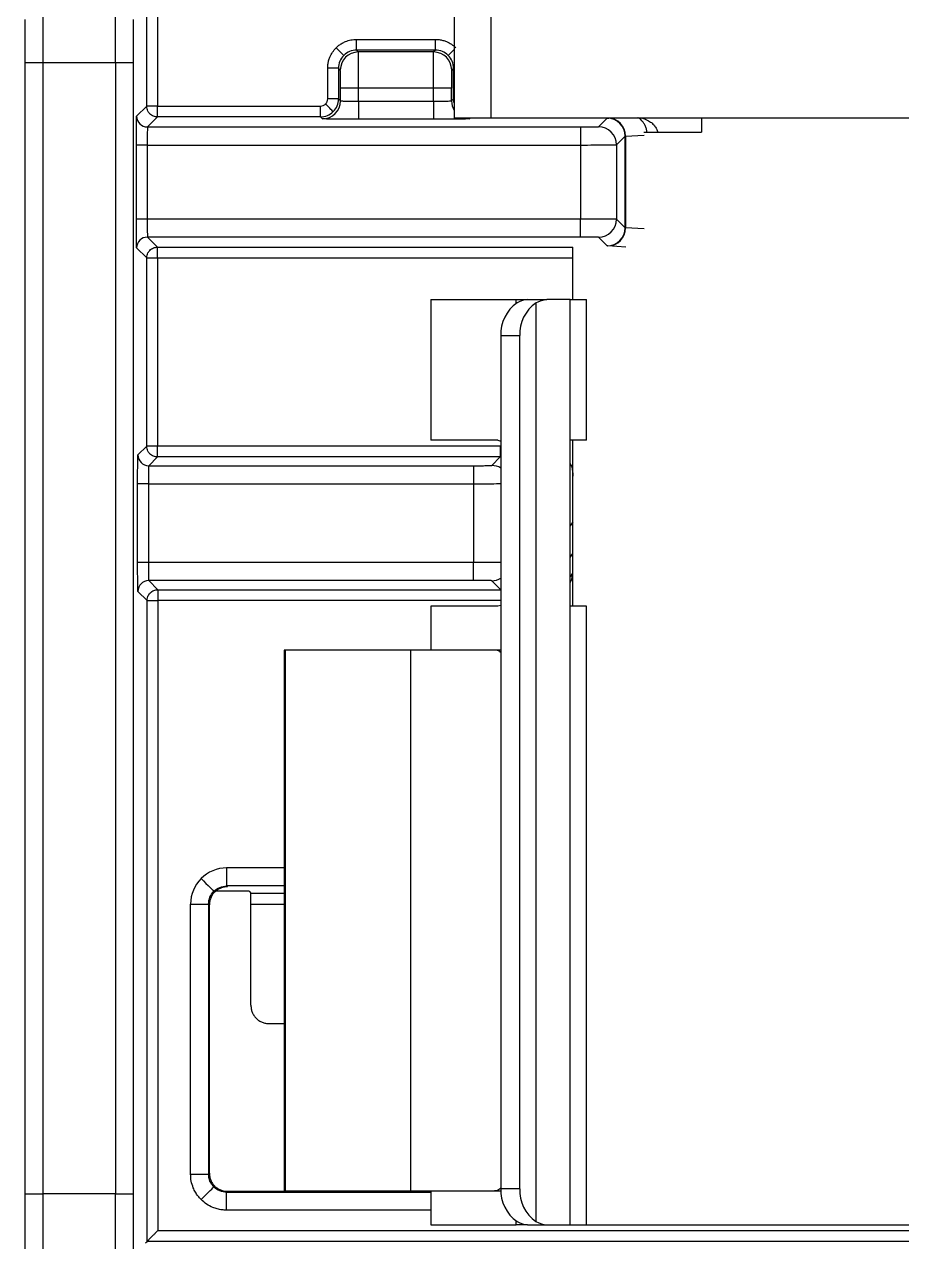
# Model space of a CAD drawing. Header units: inches. Extents: x 897.4 to 914.4, y -8.5 to 2.5.
# Drawn here: x 902.423 to 902.902, y 0.314 to 0.979 of the extents above; entities that cross this region are included whole.
import ezdxf

# ---------------------------------------------------------------- set-up
doc = ezdxf.new("R2010")
doc.units = ezdxf.units.IN
doc.header["$LTSCALE"] = 4
doc.header["$MEASUREMENT"] = 0
doc.layers.get('0').update_dxf_attribs({"linetype": 'CONTINUOUS'})

msp = doc.modelspace()

# ---------------------------------------------------------------- linework, layer by layer
for p, q in [((902.65785, 1.31767), (902.65785, 0.92767)), ((902.67793, 0.92767), (902.67793, 1.31767)), ((902.48988, 0.93421), (902.48988, 1.12766)), ((902.49579, 1.12766), (902.49579, 0.93421)), ((902.60447, 0.96474), (902.60447, 0.97065)), ((902.60447, 0.97065), (902.64758, 0.97065)), ((902.64758, 0.96474), (902.64758, 0.97065)), ((902.60546, 0.96376), (902.60447, 0.96474)), ((902.64758, 0.96474), (902.60447, 0.96474)), ((902.6466, 0.96376), (902.60546, 0.96376)), ((902.64758, 0.96474), (902.6466, 0.96376)), ((902.42361, 0.34037), (902.42361, 0.95801)), ((902.42361, 0.95801), (902.43345, 0.95801)), ((902.43345, 0.34037), (902.43345, 0.95801)), ((902.43345, 0.95801), (902.47284, 0.95801)), ((902.47284, 0.95801), (902.47284, 0.34037)), ((902.47284, 0.95801), (902.48268, 0.95801)), ((902.48268, 0.34037), (902.48268, 0.95801)), ((902.59463, 0.9549), (902.58873, 0.9549)), ((902.58873, 0.93814), (902.58873, 0.9549)), ((902.59463, 0.9549), (902.59463, 0.93814)), ((902.59561, 0.95392), (902.59463, 0.9549)), ((902.65742, 0.9549), (902.65644, 0.95392)), ((902.65742, 0.93814), (902.65742, 0.9549)), ((902.65742, 0.9549), (902.65785, 0.9549)), ((902.5957, 0.93708), (902.5957, 0.94408)), ((902.60554, 0.94408), (902.5957, 0.94408)), ((902.60554, 0.93691), (902.60554, 0.94408)), ((902.64651, 0.94408), (902.60554, 0.94408)), ((902.64651, 0.93691), (902.64651, 0.94408)), ((902.65636, 0.94408), (902.64651, 0.94408)), ((902.65636, 0.93708), (902.65636, 0.94408)), ((902.59463, 0.93814), (902.58873, 0.93814)), ((902.59463, 0.93814), (902.5957, 0.93708)), ((902.65636, 0.93708), (902.65742, 0.93814)), ((902.65742, 0.93814), (902.65785, 0.93814)), ((902.4844, 0.92872), (902.48988, 0.93421)), ((902.49579, 0.93421), (902.48988, 0.93421)), ((902.49579, 0.9283), (902.49579, 0.93421)), ((902.49579, 0.93421), (902.58479, 0.93421)), ((902.58479, 0.9283), (902.58479, 0.93421)), ((902.60554, 0.93691), (902.60554, 0.92706)), ((902.60554, 0.93691), (902.64651, 0.93691)), ((902.64651, 0.93691), (902.64651, 0.92706)), ((902.49579, 0.9283), (902.4903, 0.92282)), ((902.58479, 0.9283), (902.49579, 0.9283)), ((902.58586, 0.92723), (902.58479, 0.9283)), ((902.64651, 0.92706), (902.60554, 0.92706)), ((902.67793, 0.92767), (902.65785, 0.92767)), ((902.66663, 0.92767), (902.6662, 0.92723)), ((903.10277, 0.92767), (902.67793, 0.92767)), ((902.73665, 0.9229), (902.74134, 0.9276)), ((902.74167, 0.92763), (902.74225, 0.92767)), ((902.79291, 0.92767), (902.79291, 0.91991)), ((902.4903, 0.92282), (902.7268, 0.92282)), ((902.7268, 0.92282), (902.7268, 0.91297)), ((902.74649, 0.91306), (902.75118, 0.91775)), ((902.75118, 0.86774), (902.75118, 0.91775)), ((902.7514, 0.91779), (902.76156, 0.91838)), ((902.7514, 0.91779), (902.7514, 0.8677)), ((902.76144, 0.91991), (902.79291, 0.91991)), ((902.48426, 0.87252), (902.48426, 0.91297)), ((902.49016, 0.91297), (902.48426, 0.91297)), ((902.49016, 0.91297), (902.49016, 0.87252)), ((902.49016, 0.91297), (902.7268, 0.91297)), ((902.7268, 0.91297), (902.7268, 0.87252)), ((902.74649, 0.91306), (902.74649, 0.87243)), ((902.49016, 0.87252), (902.48426, 0.87252)), ((902.7268, 0.87252), (902.49016, 0.87252)), ((902.7268, 0.86267), (902.7268, 0.87252)), ((902.75118, 0.86774), (902.74649, 0.87243)), ((902.76156, 0.86711), (902.7514, 0.8677)), ((902.7268, 0.86267), (902.4903, 0.86267)), ((902.4903, 0.86267), (902.49579, 0.85719)), ((902.74134, 0.85789), (902.73665, 0.86259)), ((902.75162, 0.85728), (902.74167, 0.85786)), ((902.48988, 0.85128), (902.4844, 0.85677)), ((902.48988, 0.74858), (902.48988, 0.85128)), ((902.48988, 0.85128), (902.49579, 0.85128)), ((902.49579, 0.85128), (902.49579, 0.85719)), ((902.49579, 0.85719), (902.72263, 0.85719)), ((902.49579, 0.85128), (902.49579, 0.74858)), ((902.49579, 0.85128), (902.72263, 0.85128)), ((902.72263, 0.82857), (902.72263, 0.85728)), ((902.6451, 0.82857), (902.6451, 0.7518)), ((902.6451, 0.82857), (902.69164, 0.82857)), ((902.69164, 0.82857), (902.69784, 0.82857)), ((902.69164, 0.82647), (902.69164, 0.82857)), ((902.69784, 0.82857), (902.70838, 0.82857)), ((902.70248, 0.82679), (902.70248, 0.32523)), ((902.72111, 0.82857), (902.70838, 0.82857)), ((902.72111, 0.32345), (902.72111, 0.82857)), ((902.72111, 0.82857), (902.73011, 0.82857)), ((902.73011, 0.7518), (902.73011, 0.82857)), ((902.68327, 0.80889), (902.69361, 0.80889)), ((902.68327, 0.80889), (902.68327, 0.34314)), ((902.69361, 0.34314), (902.69361, 0.80889)), ((902.68161, 0.7518), (902.6451, 0.7518)), ((902.68161, 0.7518), (902.68327, 0.75122)), ((902.73011, 0.7518), (902.72111, 0.7518)), ((902.72263, 0.73211), (902.72263, 0.7518)), ((902.48508, 0.74378), (902.48988, 0.74858)), ((902.49579, 0.74858), (902.48988, 0.74858)), ((902.49579, 0.74267), (902.49579, 0.74858)), ((902.68299, 0.74858), (902.49579, 0.74858)), ((902.68299, 0.74858), (902.68299, 0.74267)), ((902.49579, 0.74267), (902.49099, 0.73787)), ((902.49099, 0.73787), (902.66844, 0.73787)), ((902.68299, 0.74267), (902.49579, 0.74267)), ((902.66844, 0.73787), (902.66844, 0.72803)), ((902.67828, 0.73796), (902.68299, 0.74267)), ((902.72263, 0.68093), (902.72263, 0.73211)), ((902.48495, 0.68502), (902.48495, 0.72803)), ((902.49085, 0.72803), (902.48495, 0.72803)), ((902.49085, 0.72803), (902.49085, 0.68502)), ((902.49085, 0.72803), (902.66844, 0.72803)), ((902.66844, 0.72803), (902.66844, 0.68502)), ((902.72263, 0.70718), (902.72111, 0.70501)), ((902.49085, 0.68502), (902.48495, 0.68502)), ((902.66844, 0.68502), (902.49085, 0.68502)), ((902.66844, 0.67518), (902.66844, 0.68502)), ((902.72111, 0.68785), (902.72263, 0.69002)), ((902.72111, 0.6877), (902.72263, 0.68987)), ((902.72241, 0.67927), (902.72111, 0.67741)), ((902.72263, 0.66125), (902.72263, 0.68093)), ((902.66844, 0.67518), (902.49099, 0.67518)), ((902.49099, 0.67518), (902.49601, 0.67016)), ((902.68313, 0.67024), (902.67828, 0.67509)), ((902.4901, 0.66425), (902.48508, 0.66927)), ((902.49601, 0.67016), (902.49601, 0.66425)), ((902.49601, 0.67016), (902.68327, 0.67016)), ((902.68327, 0.67024), (902.68313, 0.67024)), ((902.4901, 0.31435), (902.4901, 0.66425)), ((902.4901, 0.66425), (902.49601, 0.66425)), ((902.49601, 0.66425), (902.49601, 0.32025)), ((902.68327, 0.66425), (902.49601, 0.66425)), ((902.6451, 0.66125), (902.6451, 0.63723)), ((902.68161, 0.66125), (902.6451, 0.66125)), ((902.68327, 0.66163), (902.68161, 0.66125)), ((902.73011, 0.66125), (902.72111, 0.66125)), ((902.73011, 0.32345), (902.73011, 0.66125)), ((902.56494, 0.63723), (902.56494, 0.34196)), ((902.56554, 0.63723), (902.56494, 0.63723)), ((902.56554, 0.63723), (902.56554, 0.34196)), ((902.63387, 0.63723), (902.56554, 0.63723)), ((902.63387, 0.63723), (902.63387, 0.34196)), ((902.67976, 0.63723), (902.63387, 0.63723)), ((902.68327, 0.63723), (902.67976, 0.63723)), ((902.53354, 0.51825), (902.53354, 0.50841)), ((902.56494, 0.51825), (902.53354, 0.51825)), ((902.54579, 0.50549), (902.52763, 0.50549)), ((902.53354, 0.50841), (902.53397, 0.50798)), ((902.56494, 0.50841), (902.53354, 0.50841)), ((902.53397, 0.50798), (902.53354, 0.50798)), ((902.54579, 0.50549), (902.54678, 0.50449)), ((902.51386, 0.3511), (902.51386, 0.49857)), ((902.51386, 0.49857), (902.5237, 0.49857)), ((902.5237, 0.49857), (902.5237, 0.3511)), ((902.52413, 0.49814), (902.5237, 0.49857)), ((902.54678, 0.50449), (902.56494, 0.50449)), ((902.52413, 0.35153), (902.52413, 0.49814)), ((902.54681, 0.44333), (902.54684, 0.49833)), ((902.56494, 0.49833), (902.54684, 0.49833)), ((902.55664, 0.43328), (902.56494, 0.43328)), ((902.51386, 0.3511), (902.5237, 0.3511)), ((902.5237, 0.3511), (902.52413, 0.35153)), ((902.42361, 0.34037), (902.43345, 0.34037)), ((902.47284, 0.34037), (902.43345, 0.34037)), ((902.47284, 0.34037), (902.48268, 0.34037)), ((902.53397, 0.34169), (902.53354, 0.34125)), ((902.53354, 0.33141), (902.53354, 0.34125)), ((902.53354, 0.34125), (902.6451, 0.34125)), ((902.6451, 0.34169), (902.53397, 0.34169)), ((902.56494, 0.34196), (902.56554, 0.34196)), ((902.56554, 0.34196), (902.63387, 0.34196)), ((902.63387, 0.34196), (902.67976, 0.34196)), ((902.6451, 0.34196), (902.6451, 0.32345)), ((902.67976, 0.34196), (902.6833, 0.34196)), ((902.69361, 0.34314), (902.68327, 0.34314)), ((902.6451, 0.33141), (902.53354, 0.33141)), ((902.49601, 0.32025), (903.29178, 0.32025)), ((902.6451, 0.32345), (902.69164, 0.32345)), ((902.69164, 0.32345), (902.69164, 0.32555)), ((902.69784, 0.32345), (902.69164, 0.32345)), ((902.69784, 0.32345), (902.70838, 0.32345)), ((902.70838, 0.32345), (902.72111, 0.32345)), ((902.72111, 0.32345), (902.73011, 0.32345)), ((902.73011, 0.32345), (903.05767, 0.32345)), ((902.48928, 0.31353), (902.4901, 0.31435)), ((903.29768, 0.31435), (902.4901, 0.31435))]:
    msp.add_line(p, q)
at = {"flags": 128}
for points in [[(902.59751, 0.96186), (902.59743, 0.96195), (902.59718, 0.96219), (902.59679, 0.96258), (902.59627, 0.9631), (902.59564, 0.96373), (902.59493, 0.96445), (902.59415, 0.96523), (902.59334, 0.96603)], [(902.65454, 0.96186), (902.65463, 0.96195), (902.65487, 0.96219), (902.65526, 0.96258), (902.65578, 0.9631), (902.65641, 0.96373), (902.65713, 0.96445), (902.65785, 0.96517)], [(902.59175, 0.93118), (902.59166, 0.93127), (902.59142, 0.93152), (902.59103, 0.9319), (902.59051, 0.93242), (902.58988, 0.93305), (902.58916, 0.93377), (902.58838, 0.93455), (902.58757, 0.93536)], [(902.66332, 0.92767), (902.66428, 0.92742), (902.6662, 0.92723)], [(902.51962, 0.51248), (902.52097, 0.51114), (902.52227, 0.50984), (902.52346, 0.50864), (902.52451, 0.50759), (902.52538, 0.50673), (902.52603, 0.50608), (902.52643, 0.50567), (902.52658, 0.50553)], [(902.51962, 0.33718), (902.52097, 0.33853), (902.52227, 0.33982), (902.52346, 0.34102), (902.52451, 0.34207), (902.52538, 0.34293), (902.52603, 0.34358), (902.52643, 0.34399), (902.52658, 0.34414)]]:
    msp.add_lwpolyline(points, dxfattribs=at)
for centre, radius, start, end in [((902.60546, 0.95392), 0.00984, 90.00458, 179.99521), ((902.6466, 0.95392), 0.00984, 0.00501, 89.99521), ((902.58586, 0.93708), 0.00984, 270.00479, 359.99499), ((902.6662, 0.93708), 0.00984, 180.00405, 211.9546), ((902.4903, 0.92872), 0.00591, 180.00436, 269.99493), ((902.74134, 0.91775), 0.00984, 0.00565, 89.99456), ((902.7416, 0.91783), 0.0098, 359.77101, 89.59411), ((902.73665, 0.91306), 0.00984, 0.00549, 89.99409), ((902.73665, 0.87243), 0.00984, 270.00556, 359.99487), ((902.74134, 0.86774), 0.00984, 270.00458, 359.99521), ((902.7416, 0.86766), 0.0098, 270.40553, 0.22935), ((902.4903, 0.85677), 0.00591, 90.00507, 179.99564), ((902.70387, 0.80983), 0.02062, 124.64085, 182.61416), ((902.71421, 0.80983), 0.02062, 124.64113, 182.61408), ((902.49099, 0.74378), 0.00591, 180.00537, 269.99463), ((902.67828, 0.72811), 0.00984, 59.52676, 89.99321), ((902.49099, 0.66927), 0.00591, 90.00394, 179.99464), ((902.67828, 0.68493), 0.00984, 270.00198, 300.47492), ((902.70387, 0.3422), 0.02062, 177.38539, 235.35959), ((902.7142, 0.3422), 0.02062, 177.38548, 235.35931)]:
    msp.add_arc(centre, radius, start, end)
msp.add_ellipse((902.54678, 0.49859), major_axis=(0, 0.00591), ratio=0.008727, start_param=4.668756, end_param=6.274459)
for points in [[(902.43345, 0.95801), (902.43345, 0.96716), (902.43344, 0.97631), (902.43341, 0.98492)], [(902.47284, 0.95801), (902.47285, 0.96716), (902.47286, 0.97631), (902.47287, 0.98492)], [(902.48268, 0.95801), (902.48268, 0.96602), (902.48269, 0.97402), (902.48271, 0.98155)], [(902.60447, 0.96474), (902.6019, 0.96474), (902.59934, 0.96368), (902.59751, 0.96186)], [(902.65454, 0.96186), (902.65272, 0.96368), (902.65016, 0.96474), (902.64758, 0.96474)], [(902.59751, 0.96186), (902.59569, 0.96004), (902.59463, 0.95748), (902.59463, 0.9549)], [(902.65742, 0.9549), (902.65742, 0.95748), (902.65636, 0.96004), (902.65454, 0.96186)], [(902.59175, 0.93118), (902.59358, 0.93302), (902.59463, 0.93555), (902.59463, 0.93814)], [(902.58479, 0.9283), (902.58738, 0.9283), (902.58992, 0.92935), (902.59175, 0.93118)], [(902.75118, 0.91775), (902.75119, 0.91777), (902.75126, 0.91778), (902.7514, 0.91779)], [(902.7514, 0.8677), (902.75126, 0.86771), (902.75119, 0.86772), (902.75118, 0.86774)], [(902.69784, 0.82857), (902.69612, 0.82857), (902.69415, 0.82798), (902.69215, 0.82679)], [(902.70248, 0.82679), (902.70448, 0.82797), (902.7065, 0.82857), (902.70838, 0.82857)], [(902.51962, 0.51248), (902.51596, 0.50882), (902.51386, 0.50375), (902.51386, 0.49857)], [(902.53354, 0.51825), (902.52836, 0.51825), (902.52329, 0.51615), (902.51962, 0.51248)], [(902.5237, 0.49857), (902.5237, 0.50116), (902.52475, 0.50369), (902.52658, 0.50553)], [(902.52658, 0.50553), (902.52842, 0.50736), (902.53095, 0.50841), (902.53354, 0.50841)], [(902.52658, 0.34414), (902.52475, 0.34597), (902.5237, 0.3485), (902.5237, 0.3511)], [(902.53354, 0.34125), (902.53095, 0.34125), (902.52842, 0.3423), (902.52658, 0.34414)], [(902.69215, 0.32523), (902.69415, 0.32405), (902.69612, 0.32345), (902.69784, 0.32345)], [(902.70248, 0.32523), (902.70448, 0.32405), (902.7065, 0.32345), (902.70838, 0.32345)]]:
    msp.add_open_spline(points, degree=3)
for points, knots in [([(902.42361, 0.95801), (902.42361, 0.95962), (902.42361, 0.96282), (902.4236, 0.9676), (902.4236, 0.97232), (902.42359, 0.97699), (902.42358, 0.98003), (902.42357, 0.98155)], [0, 0, 0, 0, 0.200982, 0.400492, 0.599507, 0.799017, 1, 1, 1, 1]), ([(902.59334, 0.96603), (902.59384, 0.9665), (902.59485, 0.96743), (902.59658, 0.96857), (902.59873, 0.96963), (902.60138, 0.97048), (902.60344, 0.97059), (902.60447, 0.97065)], [0, 0, 0, 0, 0.1665538, 0.332327, 0.5001878, 0.7493631, 1, 1, 1, 1]), ([(902.64758, 0.97065), (902.64827, 0.97062), (902.64964, 0.97057), (902.65166, 0.97015), (902.65394, 0.96938), (902.65641, 0.9681), (902.65794, 0.96673), (902.65872, 0.96603)], [0, 0, 0, 0, 0.166559, 0.332336, 0.500198, 0.749371, 1, 1, 1, 1]), ([(902.58873, 0.9549), (902.58875, 0.95558), (902.5888, 0.95695), (902.58922, 0.95898), (902.58999, 0.96126), (902.59127, 0.96373), (902.59265, 0.96526), (902.59334, 0.96603)], [0, 0, 0, 0, 0.166559, 0.332336, 0.500198, 0.749371, 1, 1, 1, 1]), ([(902.60554, 0.94408), (902.60554, 0.94921), (902.60553, 0.95429), (902.6055, 0.96157), (902.60548, 0.96371), (902.60546, 0.96376)], [0, 0, 0, 0, 0.5, 0.5, 1, 1, 1, 1]), ([(902.64651, 0.94408), (902.64653, 0.9492), (902.64654, 0.95429), (902.64657, 0.96157), (902.64659, 0.96371), (902.6466, 0.96376)], [0, 0, 0, 0, 0.5, 0.5, 1, 1, 1, 1]), ([(902.5957, 0.94408), (902.5957, 0.94473), (902.5957, 0.94601), (902.59569, 0.94785), (902.59568, 0.94954), (902.59567, 0.95105), (902.59566, 0.95233), (902.59565, 0.95323), (902.59563, 0.95381), (902.59562, 0.95388), (902.59561, 0.95392)], [0, 0, 0, 0, 0.12697, 0.249353, 0.372143, 0.500287, 0.628647, 0.76, 0.879277, 1, 1, 1, 1]), ([(902.65644, 0.95392), (902.65644, 0.95388), (902.65642, 0.9538), (902.65641, 0.95323), (902.65639, 0.9523), (902.65638, 0.95105), (902.65637, 0.9495), (902.65636, 0.94776), (902.65636, 0.94593), (902.65636, 0.94469), (902.65636, 0.94408)], [0, 0, 0, 0, 0.126975, 0.249362, 0.372154, 0.500299, 0.628658, 0.760008, 0.879281, 1, 1, 1, 1]), ([(902.58757, 0.93536), (902.58791, 0.93576), (902.58858, 0.93657), (902.58868, 0.93762), (902.58873, 0.93814)], [0, 0, 0, 0, 0.499995, 1, 1, 1, 1]), ([(902.65742, 0.93814), (902.65744, 0.93749), (902.65747, 0.93657), (902.65776, 0.9357), (902.65785, 0.93544)], [0, 0, 0, 0, 0.703669, 1, 1, 1, 1]), ([(902.49579, 0.9283), (902.49569, 0.9283), (902.49551, 0.9283), (902.49515, 0.92833), (902.49451, 0.92842), (902.49319, 0.92879), (902.49168, 0.9298), (902.49023, 0.93171), (902.49001, 0.93326), (902.48988, 0.93421)], [0, 0, 0, 0, 0.0326707, 0.0576054, 0.1171349, 0.2411405, 0.5008426, 0.6945001, 1, 1, 1, 1]), ([(902.58479, 0.93421), (902.58531, 0.93425), (902.58636, 0.93435), (902.58717, 0.93502), (902.58757, 0.93536)], [0, 0, 0, 0, 0.500005, 1, 1, 1, 1]), ([(902.5957, 0.93708), (902.59574, 0.93707), (902.59582, 0.93704), (902.59637, 0.93701), (902.59717, 0.93699), (902.59818, 0.93697), (902.59934, 0.93695), (902.60058, 0.93693), (902.60185, 0.93692), (902.60312, 0.93691), (902.60435, 0.93691), (902.60515, 0.93691), (902.60554, 0.93691)], [0, 0, 0, 0, 0.12418, 0.242991, 0.356431, 0.464499, 0.567193, 0.664511, 0.756452, 0.843015, 0.924198, 1, 1, 1, 1]), ([(902.64651, 0.93691), (902.64718, 0.93691), (902.64858, 0.93691), (902.6507, 0.93692), (902.6528, 0.93695), (902.65465, 0.93698), (902.65605, 0.93702), (902.65625, 0.93706), (902.65636, 0.93708)], [0, 0, 0, 0, 0.129436, 0.273791, 0.433046, 0.607181, 0.796174, 1, 1, 1, 1]), ([(902.48426, 0.91297), (902.48426, 0.91363), (902.48426, 0.91493), (902.48426, 0.91687), (902.48427, 0.92014), (902.48429, 0.92346), (902.48432, 0.92618), (902.48434, 0.92762), (902.48437, 0.92854), (902.48439, 0.92866), (902.4844, 0.92872)], [0, 0, 0, 0, 0.07974, 0.159515, 0.240566, 0.49938, 0.627973, 0.759565, 0.879058, 1, 1, 1, 1]), ([(902.60554, 0.92706), (902.60473, 0.92706), (902.60309, 0.92706), (902.60067, 0.92707), (902.59785, 0.92708), (902.59472, 0.92709), (902.59161, 0.92711), (902.58903, 0.92714), (902.58723, 0.92717), (902.58608, 0.9272), (902.58593, 0.92722), (902.58586, 0.92723)], [0, 0, 0, 0, 0.079631, 0.159298, 0.240238, 0.368653, 0.500062, 0.62848, 0.759892, 0.879223, 1, 1, 1, 1]), ([(902.6662, 0.92723), (902.66616, 0.92723), (902.66609, 0.92721), (902.66559, 0.92719), (902.66467, 0.92717), (902.66303, 0.92714), (902.66049, 0.92711), (902.65736, 0.92709), (902.65388, 0.92708), (902.65022, 0.92707), (902.64775, 0.92706), (902.64651, 0.92706)], [0, 0, 0, 0, 0.079634, 0.159304, 0.240247, 0.368664, 0.500074, 0.628491, 0.759901, 0.879227, 1, 1, 1, 1]), ([(902.74134, 0.9276), (902.74136, 0.9276), (902.7414, 0.92761), (902.74158, 0.92763), (902.74167, 0.92763)], [0, 0, 0, 0, 0.5, 1, 1, 1, 1]), ([(902.76311, 0.91991), (902.7631, 0.92007), (902.76304, 0.9209), (902.76264, 0.92232), (902.76192, 0.92408), (902.76051, 0.92618), (902.75916, 0.92751), (902.75815, 0.92775), (902.75807, 0.92777)], [0, 0, 0, 0, 0.034014, 0.178652, 0.342676, 0.530685, 0.960687, 1, 1, 1, 1]), ([(902.76058, 0.92767), (902.76212, 0.92708), (902.76435, 0.92624), (902.76677, 0.92411), (902.76802, 0.92237), (902.76874, 0.92093), (902.76884, 0.92008), (902.76886, 0.91991)], [0, 0, 0, 0, 0.439878, 0.637134, 0.809249, 0.961021, 1, 1, 1, 1]), ([(902.4903, 0.92282), (902.49028, 0.92279), (902.49026, 0.92172), (902.49021, 0.91808), (902.49019, 0.91554), (902.49016, 0.91297)], [0, 0, 0, 0, 0.5, 0.5, 1, 1, 1, 1]), ([(902.7268, 0.92282), (902.72746, 0.92282), (902.72873, 0.92282), (902.73058, 0.92282), (902.73227, 0.92283), (902.73378, 0.92284), (902.73506, 0.92285), (902.73596, 0.92287), (902.73654, 0.92288), (902.73661, 0.9229), (902.73665, 0.9229)], [0, 0, 0, 0, 0.12697, 0.249353, 0.372143, 0.500287, 0.628647, 0.76, 0.879277, 1, 1, 1, 1]), ([(902.7268, 0.91297), (902.73194, 0.91297), (902.73702, 0.91298), (902.7443, 0.91301), (902.74644, 0.91304), (902.74649, 0.91306)], [0, 0, 0, 0, 0.5, 0.5, 1, 1, 1, 1]), ([(902.4844, 0.85677), (902.48439, 0.8568), (902.48438, 0.85685), (902.48436, 0.85726), (902.48433, 0.85832), (902.4843, 0.86053), (902.48428, 0.86384), (902.48427, 0.86662), (902.48426, 0.86955), (902.48426, 0.87152), (902.48426, 0.87252)], [0, 0, 0, 0, 0.079743, 0.159521, 0.240575, 0.499392, 0.627985, 0.759573, 0.879062, 1, 1, 1, 1]), ([(902.49016, 0.87252), (902.49019, 0.86995), (902.49021, 0.86741), (902.49026, 0.86377), (902.49028, 0.8627), (902.4903, 0.86267)], [0, 0, 0, 0, 0.5, 0.5, 1, 1, 1, 1]), ([(902.74649, 0.87243), (902.74644, 0.87245), (902.7443, 0.87247), (902.73702, 0.87251), (902.73194, 0.87252), (902.7268, 0.87252)], [0, 0, 0, 0, 0.5, 0.5, 1, 1, 1, 1]), ([(902.73665, 0.86259), (902.73661, 0.86259), (902.73653, 0.86261), (902.73596, 0.86262), (902.73503, 0.86264), (902.73378, 0.86265), (902.73223, 0.86266), (902.73049, 0.86267), (902.72865, 0.86267), (902.72742, 0.86267), (902.7268, 0.86267)], [0, 0, 0, 0, 0.126975, 0.249362, 0.372154, 0.500299, 0.628658, 0.760008, 0.879281, 1, 1, 1, 1]), ([(902.74167, 0.85786), (902.74158, 0.85786), (902.7414, 0.85787), (902.74136, 0.85789), (902.74134, 0.85789)], [0, 0, 0, 0, 0.5, 1, 1, 1, 1]), ([(902.48988, 0.85128), (902.48992, 0.8518), (902.48999, 0.85275), (902.49048, 0.85396), (902.49103, 0.85483), (902.49196, 0.85588), (902.4932, 0.85669), (902.49451, 0.85707), (902.49514, 0.85716), (902.4955, 0.85718), (902.49568, 0.85719), (902.49579, 0.85719)], [0, 0, 0, 0, 0.167515, 0.306819, 0.417844, 0.500535, 0.759523, 0.883187, 0.942553, 0.965773, 1, 1, 1, 1]), ([(902.49579, 0.74267), (902.49569, 0.74267), (902.49551, 0.74267), (902.49515, 0.7427), (902.49451, 0.74279), (902.49319, 0.74317), (902.49168, 0.74417), (902.49023, 0.74608), (902.49001, 0.74763), (902.48988, 0.74858)], [0, 0, 0, 0, 0.032671, 0.057605, 0.117135, 0.241141, 0.500843, 0.6945, 1, 1, 1, 1]), ([(902.48495, 0.72803), (902.48495, 0.72868), (902.48495, 0.72999), (902.48495, 0.73193), (902.48496, 0.7352), (902.48498, 0.73851), (902.48501, 0.74123), (902.48503, 0.74268), (902.48506, 0.7436), (902.48507, 0.74372), (902.48508, 0.74378)], [0, 0, 0, 0, 0.0797399, 0.1595151, 0.2405663, 0.49938, 0.6279733, 0.7595647, 0.8790578, 1, 1, 1, 1]), ([(902.49099, 0.73787), (902.49097, 0.73785), (902.49094, 0.73678), (902.4909, 0.73314), (902.49087, 0.73059), (902.49085, 0.72803)], [0, 0, 0, 0, 0.5, 0.5, 1, 1, 1, 1]), ([(902.66844, 0.73787), (902.66909, 0.73787), (902.67037, 0.73787), (902.67221, 0.73788), (902.6739, 0.73789), (902.67541, 0.7379), (902.67669, 0.73791), (902.67759, 0.73793), (902.67817, 0.73794), (902.67824, 0.73795), (902.67828, 0.73796)], [0, 0, 0, 0, 0.1269704, 0.2493532, 0.372143, 0.5002867, 0.6286471, 0.7600002, 0.8792768, 1, 1, 1, 1]), ([(902.72111, 0.73907), (902.72143, 0.73844), (902.72251, 0.73629), (902.72258, 0.73385), (902.72263, 0.73211)], [0, 0, 0, 0, 0.291703, 1, 1, 1, 1]), ([(902.66844, 0.72803), (902.67096, 0.72804), (902.67601, 0.72805), (902.68128, 0.72807), (902.68296, 0.72808), (902.68327, 0.72808)], [0, 0, 0, 0, 0.448881, 0.897762, 1, 1, 1, 1]), ([(902.48508, 0.66927), (902.48508, 0.6693), (902.48507, 0.66936), (902.48505, 0.66976), (902.48502, 0.67083), (902.48499, 0.67303), (902.48497, 0.67634), (902.48496, 0.67912), (902.48495, 0.68206), (902.48495, 0.68403), (902.48495, 0.68502)], [0, 0, 0, 0, 0.079743, 0.159521, 0.240575, 0.499392, 0.627985, 0.759573, 0.879062, 1, 1, 1, 1]), ([(902.49085, 0.68502), (902.49087, 0.68245), (902.4909, 0.67991), (902.49094, 0.67627), (902.49097, 0.6752), (902.49099, 0.67518)], [0, 0, 0, 0, 0.5, 0.5, 1, 1, 1, 1]), ([(902.68327, 0.68497), (902.68296, 0.68497), (902.68128, 0.68498), (902.67601, 0.685), (902.67096, 0.68501), (902.66844, 0.68502)], [0, 0, 0, 0, 0.1022377, 0.5511187, 1, 1, 1, 1]), ([(902.72111, 0.67398), (902.72143, 0.6746), (902.72251, 0.67676), (902.72258, 0.6792), (902.72263, 0.68093)], [0, 0, 0, 0, 0.291697, 1, 1, 1, 1]), ([(902.67828, 0.67509), (902.67824, 0.6751), (902.67817, 0.67511), (902.67759, 0.67512), (902.67666, 0.67514), (902.67541, 0.67515), (902.67386, 0.67516), (902.67212, 0.67517), (902.67029, 0.67517), (902.66906, 0.67517), (902.66844, 0.67518)], [0, 0, 0, 0, 0.126975, 0.249362, 0.372154, 0.500299, 0.628658, 0.760008, 0.879281, 1, 1, 1, 1]), ([(902.4901, 0.66425), (902.49014, 0.66477), (902.49021, 0.66572), (902.4907, 0.66693), (902.49125, 0.6678), (902.49218, 0.66885), (902.49342, 0.66966), (902.49473, 0.67004), (902.49536, 0.67013), (902.49572, 0.67015), (902.4959, 0.67016), (902.49601, 0.67016)], [0, 0, 0, 0, 0.167515, 0.306819, 0.417844, 0.500535, 0.759523, 0.883187, 0.942553, 0.965773, 1, 1, 1, 1]), ([(902.68327, 0.63585), (902.68288, 0.63619), (902.68175, 0.63715), (902.68054, 0.6372), (902.67976, 0.63723)], [0, 0, 0, 0, 0.350265, 1, 1, 1, 1]), ([(902.53354, 0.50797), (902.53292, 0.50791), (902.53168, 0.50778), (902.5299, 0.50716), (902.52827, 0.50623), (902.52684, 0.505), (902.52566, 0.50352), (902.52479, 0.50184), (902.52424, 0.50002), (902.52417, 0.49876), (902.52413, 0.49814)], [0, 0, 0, 0, 0.124371, 0.248921, 0.37365, 0.498558, 0.623647, 0.748916, 0.874367, 1, 1, 1, 1]), ([(902.54681, 0.44333), (902.54685, 0.44266), (902.54691, 0.44135), (902.54747, 0.43946), (902.54839, 0.43772), (902.54964, 0.43618), (902.55119, 0.43487), (902.55294, 0.43395), (902.55478, 0.43337), (902.55602, 0.43331), (902.55664, 0.43328)], [0, 0, 0, 0, 0.1285466, 0.2521451, 0.3757014, 0.5041257, 0.6321901, 0.7626643, 0.8806991, 1, 1, 1, 1]), ([(902.51962, 0.33718), (902.51904, 0.33781), (902.51787, 0.33906), (902.51645, 0.34122), (902.51512, 0.34392), (902.51407, 0.34723), (902.51393, 0.3498), (902.51386, 0.3511)], [0, 0, 0, 0, 0.166554, 0.332327, 0.500188, 0.749363, 1, 1, 1, 1]), ([(902.52413, 0.35153), (902.52417, 0.35088), (902.52424, 0.34959), (902.52483, 0.34774), (902.52574, 0.34602), (902.52697, 0.34452), (902.52847, 0.34329), (902.53018, 0.34238), (902.53204, 0.34179), (902.53333, 0.34172), (902.53397, 0.34169)], [0, 0, 0, 0, 0.125002, 0.250002, 0.375001, 0.5, 0.624999, 0.749998, 0.874998, 1, 1, 1, 1]), ([(902.42308, 0.27196), (902.42309, 0.27219), (902.42312, 0.27264), (902.42316, 0.27372), (902.4232, 0.27512), (902.42324, 0.27685), (902.4233, 0.28002), (902.42338, 0.2855), (902.42346, 0.29438), (902.42353, 0.30484), (902.42357, 0.31511), (902.42359, 0.32438), (902.42361, 0.33232), (902.42361, 0.33768), (902.42361, 0.34037)], [0, 0, 0, 0, 0.0485418, 0.0967402, 0.1448345, 0.1930651, 0.2416707, 0.370757, 0.5000478, 0.6291324, 0.7584216, 0.8390891, 0.9192435, 1, 1, 1, 1]), ([(902.43292, 0.26219), (902.43299, 0.26332), (902.43306, 0.26619), (902.43319, 0.27502), (902.43325, 0.28099), (902.43335, 0.29524), (902.43339, 0.30352), (902.43344, 0.32133), (902.43345, 0.33085), (902.43345, 0.34037)], [0, 0, 0, 0, 0.25, 0.25, 0.5, 0.5, 0.75, 0.75, 1, 1, 1, 1]), ([(902.47337, 0.26219), (902.47335, 0.26246), (902.47332, 0.263), (902.47328, 0.26431), (902.47324, 0.26596), (902.4732, 0.26797), (902.47317, 0.27028), (902.47313, 0.27288), (902.4731, 0.27574), (902.47307, 0.27883), (902.47304, 0.28213), (902.47302, 0.2856), (902.47299, 0.28923), (902.47297, 0.29298), (902.47295, 0.29684), (902.47293, 0.30077), (902.47291, 0.30477), (902.47289, 0.3088), (902.47288, 0.31284), (902.47287, 0.31689), (902.47286, 0.32092), (902.47285, 0.32492), (902.47284, 0.32888), (902.47284, 0.33277), (902.47284, 0.3366), (902.47284, 0.33912), (902.47284, 0.34037)], [0, 0, 0, 0, 0.0505536, 0.1003345, 0.1493427, 0.1975782, 0.245041, 0.291731, 0.3376482, 0.3827927, 0.4271644, 0.4707633, 0.5135894, 0.5556427, 0.5969232, 0.6374309, 0.6771657, 0.7161276, 0.7543167, 0.791733, 0.8283763, 0.8642468, 0.8993445, 0.9336692, 0.967221, 1, 1, 1, 1]), ([(902.48321, 0.27196), (902.48314, 0.27296), (902.48306, 0.27546), (902.48294, 0.28319), (902.48288, 0.28841), (902.48278, 0.30088), (902.48274, 0.30812), (902.48269, 0.32371), (902.48268, 0.33204), (902.48268, 0.34037)], [0, 0, 0, 0, 0.25, 0.25, 0.5, 0.5, 0.75, 0.75, 1, 1, 1, 1]), ([(902.68319, 0.34328), (902.68282, 0.34296), (902.68172, 0.34203), (902.68054, 0.34199), (902.67976, 0.34196)], [0, 0, 0, 0, 0.334656, 1, 1, 1, 1]), ([(902.53354, 0.33141), (902.53269, 0.33144), (902.53097, 0.33151), (902.52844, 0.33203), (902.5256, 0.333), (902.52251, 0.33459), (902.52059, 0.33631), (902.51962, 0.33718)], [0, 0, 0, 0, 0.166559, 0.332336, 0.500198, 0.749371, 1, 1, 1, 1]), ([(902.49601, 0.32025), (902.49553, 0.31978), (902.49465, 0.31891), (902.49348, 0.31775), (902.49256, 0.31682), (902.49153, 0.31576), (902.49041, 0.31467), (902.4902, 0.31445), (902.4901, 0.31435)], [0, 0, 0, 0, 0.178909, 0.331072, 0.456612, 0.555768, 0.796536, 1, 1, 1, 1])]:
    msp.add_open_spline(points, degree=3, knots=knots)

doc.saveas('drawing.dxf')
